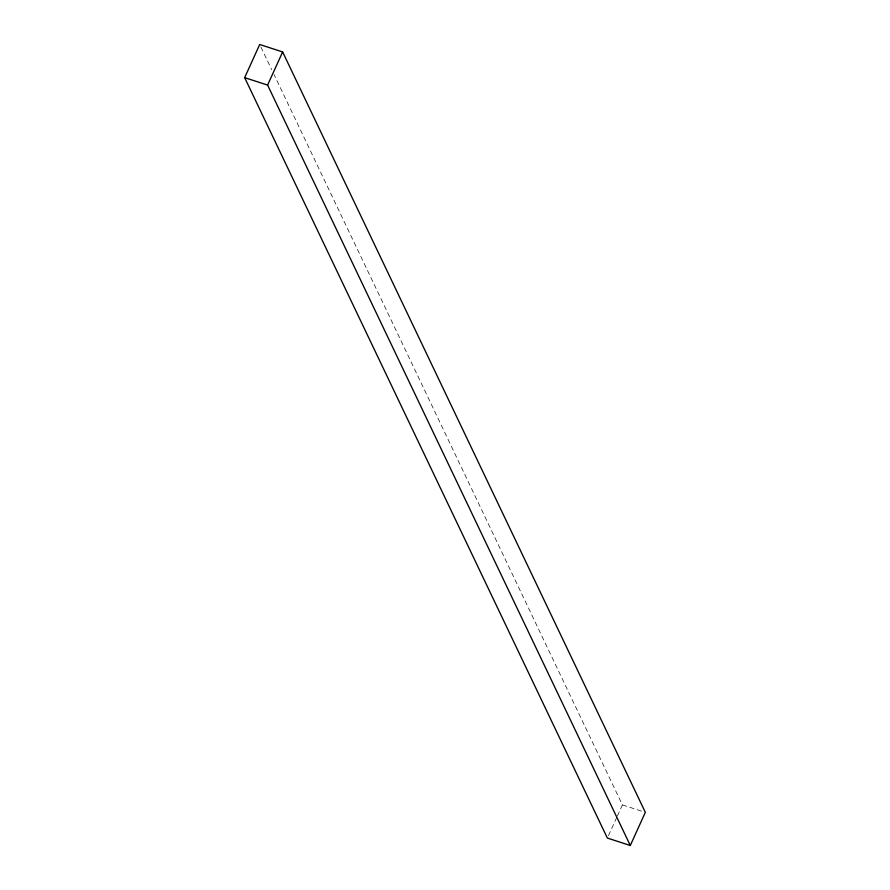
<?xml version="1.0" encoding="UTF-8"?>
<svg xmlns="http://www.w3.org/2000/svg" width="890" height="890" viewBox="0 0 890 890"><rect width="100%" height="100%" fill="white"/><g stroke="black" fill="none" stroke-linecap="round" stroke-linejoin="round"><path stroke-width="0.67" stroke-dasharray="4.45 3.34" d="M608.471 835.61L616.837 817.187M617.393 815.963L622.399 804.916L274.076 74.615M622.399 804.916L642.791 811.524M260.904 47.014L271.673 69.598"/><path stroke-width="1.33" d="M244.661 77.653L259.702 44.5L282.642 51.943L645.339 812.348L630.298 845.5L607.358 838.057L244.661 77.653L267.601 85.084L630.298 845.5M267.601 85.084L282.642 51.943"/></g></svg>
